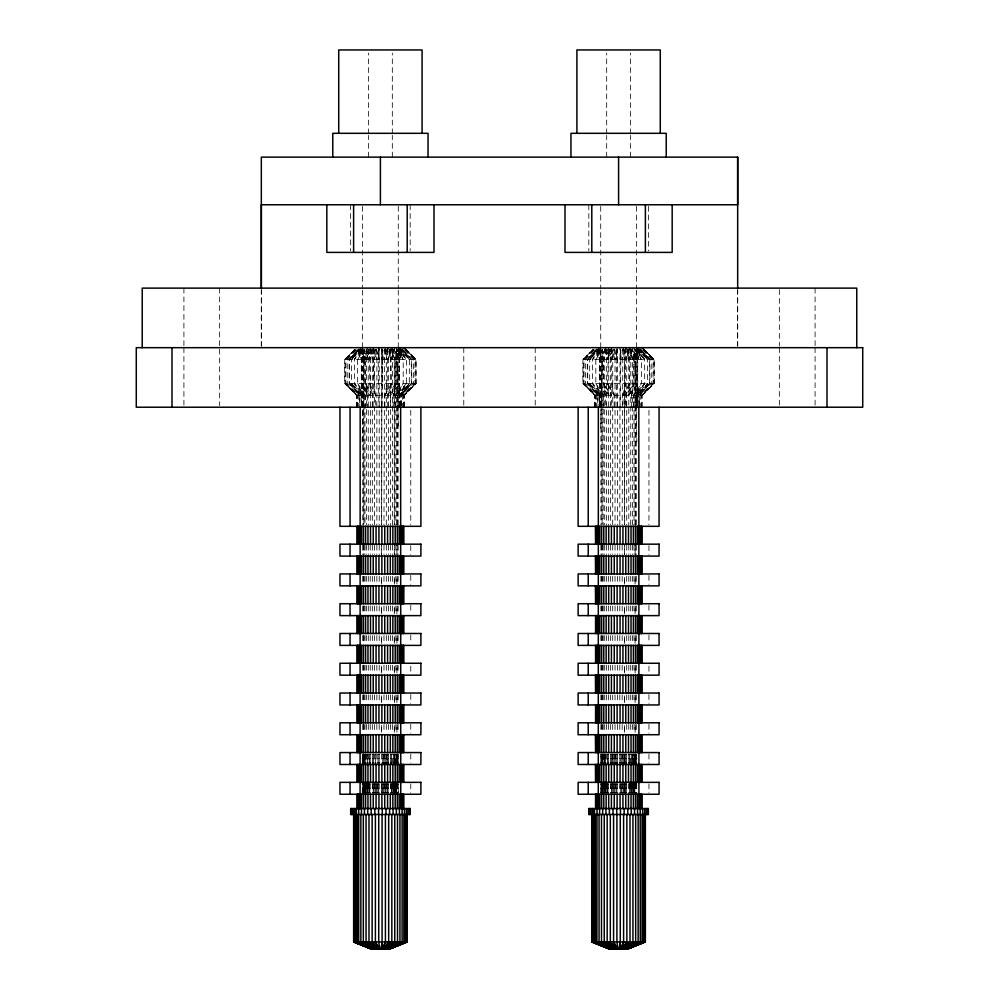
<?xml version="1.0" encoding="UTF-8"?>
<svg xmlns="http://www.w3.org/2000/svg" width="999" height="999" viewBox="0 0 999 999"><rect width="100%" height="100%" fill="white"/><g stroke="black" fill="none" stroke-linecap="round" stroke-linejoin="round"><path stroke-width="0.75" stroke-dasharray="5 3.75" d="M261.326 346.116L261.326 290.197M368.506 157.13L368.506 135.389M368.506 133.829L368.506 53.059M392.32 157.13L392.32 135.389M392.32 133.829L392.32 53.059M396.903 732.292L396.903 724.487M396.903 702.634L396.903 694.842M396.915 672.989L396.915 665.184M396.915 643.344L396.915 635.539M396.915 613.686L396.915 605.894M396.915 584.04L396.915 576.236M396.915 554.395L396.915 545.029M396.915 524.737L396.903 359.578L400.374 349.55L411.313 359.578L411.313 383.404L401.024 395.304L401.024 407.217M606.68 157.13L606.68 135.389M606.68 133.829L606.68 53.059M630.494 157.13L630.494 135.389M630.494 133.829L630.494 53.059M635.089 732.292L635.089 724.487M635.089 702.634L635.089 694.842M635.089 672.989L635.089 665.184M635.089 643.344L635.089 635.539M635.089 613.686L635.089 605.894M635.089 584.04L635.089 576.236M635.102 554.395L635.102 545.029M635.102 524.737L635.089 359.578L638.548 349.55L649.487 359.578L649.487 383.404L639.198 395.304L639.198 407.217M737.674 346.116L737.674 290.197M362.287 793.081L362.3 783.74M362.35 763.486L362.362 754.133M363.124 793.081L363.149 783.74M363.199 763.486L363.224 754.133M396.266 793.081L396.291 783.74M396.353 763.486L396.378 754.133M601.298 793.081L601.323 783.74M601.373 763.486L601.398 754.133M634.44 793.081L634.477 783.74M634.527 763.486L634.552 754.133M362.562 793.081L362.6 783.74M362.687 763.486L362.724 754.133L362.724 763.486M364.26 783.74L364.235 793.081L364.098 783.74M364.335 763.486L364.36 754.133M365.609 793.081L365.646 783.74M367.232 793.081L367.27 783.74M393.256 793.081L393.306 783.74M393.394 763.486L393.444 754.133L393.481 763.486M394.93 793.081L394.967 783.74M600.749 793.081L600.786 783.74M600.861 763.486L600.899 754.133L600.899 763.486M602.447 783.74L602.409 793.081L602.272 783.74M602.509 763.486L602.547 754.133M603.783 793.081L603.821 783.74M605.406 793.081L605.444 783.74M605.544 763.486L605.594 754.133L605.619 763.486M631.443 793.081L631.48 783.74M631.58 763.486L631.618 754.133L631.655 763.486M633.104 793.081L633.141 783.74M363.511 793.081L363.561 783.74M369.068 793.081L369.118 783.74M369.218 763.486L369.268 754.133M373.189 793.081L373.239 783.74M373.351 763.486L373.414 754.133L373.489 763.486M375.449 793.081L375.512 783.74M375.636 763.486L375.699 754.133L375.749 763.486M377.784 793.081L377.847 783.74M377.972 763.486L378.034 754.133L378.109 763.486M382.555 793.081L382.605 783.74M382.742 763.486L382.792 754.133L382.867 763.486M384.915 793.081L384.965 783.74M385.09 763.486L385.152 754.133L385.202 763.486M387.187 793.081L387.237 783.74M391.408 793.081L391.458 783.74M391.558 763.486L391.608 754.133L391.62 763.486M396.728 783.74L396.678 793.081L396.578 783.74M396.84 763.486L396.89 754.133L396.903 763.486M601.685 793.081L601.735 783.74M607.242 793.081L607.292 783.74M607.392 763.486L607.442 754.133M611.363 793.081L611.413 783.74M611.538 763.486L611.588 754.133L611.663 763.486M613.636 793.081L613.686 783.74M613.823 763.486L613.873 754.133L613.935 763.486M615.971 793.081L616.021 783.74M616.146 763.486L616.208 754.133L616.283 763.486M620.729 793.081L620.791 783.74M620.916 763.486L620.978 754.133L621.053 763.486M623.089 793.081L623.151 783.74M623.276 763.486L623.326 754.133L623.388 763.486M625.362 793.081L625.424 783.74M625.536 763.486L625.599 754.133L625.674 763.486M629.582 793.081L629.632 783.74M629.745 763.486L629.782 754.133M635.027 763.486L635.077 754.133L635.089 763.486M364.735 793.081L364.797 783.74M364.997 754.133L365.072 763.486M392.545 524.887L392.632 349.163M602.909 793.081L602.971 783.74M603.184 754.133L603.259 763.486M630.719 524.887L630.806 349.163M366.208 793.081L366.283 783.74M366.521 754.133L366.621 763.486M367.919 793.081L368.007 783.74M368.281 754.133L368.394 763.486M393.956 793.081L394.043 783.74M394.305 763.486L394.305 754.133L394.393 763.486M395.529 793.081L395.604 783.74M395.766 763.486L395.854 754.133M604.383 793.081L604.457 783.74M604.632 763.486L604.707 754.133L604.795 763.486M606.093 793.081L606.181 783.74M606.468 754.133L606.568 763.486M632.13 793.081L632.217 783.74M632.404 763.486L632.492 754.133L632.579 763.486M633.703 793.081L633.778 783.74M633.94 763.486L634.015 754.133M369.805 793.081L369.905 783.74M370.117 763.486L370.217 754.133L370.229 763.486M392.157 793.081L392.245 783.74M392.457 763.486L392.57 754.133M607.991 793.081L608.091 783.74M608.291 763.486L608.391 754.133L608.403 763.486M630.332 793.081L630.431 783.74M630.631 763.486L630.719 754.133M374.063 793.081L374.175 783.74M374.525 754.133L374.65 763.486M376.373 793.081L376.486 783.74M376.86 754.133L376.985 763.486M378.721 793.081L378.833 783.74M379.096 763.486L379.208 754.133L379.233 763.486M383.479 793.081L383.604 783.74M383.853 763.486L383.978 754.133L384.103 763.486M385.826 793.081L385.939 783.74M386.188 763.486L386.313 754.133L386.438 763.486M388.062 793.081L388.174 783.74M388.411 763.486L388.524 754.133L388.549 763.486M612.237 793.081L612.35 783.74M612.587 763.486L612.699 754.133L612.837 763.486M614.547 793.081L614.66 783.74M614.922 763.486L615.034 754.133L615.172 763.486M616.895 793.081L617.02 783.74M617.27 763.486L617.394 754.133L617.407 763.486M621.665 793.081L621.778 783.74M622.04 763.486L622.152 754.133L622.29 763.486M624 793.081L624.113 783.74M624.375 763.486L624.487 754.133L624.612 763.486M626.248 793.081L626.348 783.74M626.598 763.486L626.71 754.133L626.723 763.486M381.843 349.163L381.643 524.887L381.855 347.677M619.817 524.887L620.029 347.677M362.15 442.033L363.911 359.578L361.039 349.026L364.985 359.578L364.985 524.887M600.636 427.997L602.097 359.578L599.213 349.026L603.171 359.578L603.196 524.887M370.641 349.163L370.229 524.887M608.828 349.163L608.379 524.887M387.812 407.217L387.113 383.404L387.724 349.163M611.213 347.677L611.912 383.404L611.213 407.217M628.858 349.163L629.632 383.404L625.961 395.304L625.961 407.217L625.299 383.404L625.898 349.163M384.615 349.163L383.966 524.887M622.802 349.163L622.152 524.887M617.095 407.217L616.333 383.404L617.095 347.677M616.358 359.578L617.032 349.163M370.279 347.677L369.368 359.578L370.304 395.304L361.276 383.404L367.682 395.304L365.222 383.404L365.197 359.578L367.657 347.677M605.144 349.001L599.45 359.578L599.45 383.404L608.453 395.304L607.579 383.404L608.453 347.677M631.368 407.217L631.343 395.304L637.749 383.404L628.746 395.304L629.632 383.404L623.076 395.304L623.051 407.217M373.239 349.163L372.327 359.578L372.302 524.887M611.425 349.163L610.501 359.578L610.501 524.887M386.326 524.887L386.301 359.578L387.35 349.163M625.524 349.163L624.487 359.578L624.487 524.887L624.512 359.578L623.064 349.163M396.915 349.163L395.829 359.578L395.854 524.887M635.089 349.163L634.015 359.578L634.015 524.887M389.772 349.163L388.549 359.578L388.524 524.887M627.946 349.163L626.723 359.578L626.698 524.887M374.538 524.887L374.513 359.578L375.961 349.163M389.935 349.163L388.524 359.578L387.475 347.677M612.699 524.887L612.724 359.578L614.135 349.163M628.121 349.163L626.698 359.578L625.649 347.677M397.115 524.887L397.115 359.578L398.663 349.163M635.302 524.887L635.302 359.578L636.838 349.163M641.208 350.224L647.514 359.578L647.489 383.404L647.115 386.138L639.46 395.304L639.46 407.217M392.644 347.677L390.621 359.578L390.197 349.163M630.819 347.677L628.796 359.578L628.796 524.887M378.733 349.163L376.873 359.578L376.848 524.887M616.907 349.163L615.047 359.578L615.034 524.887M375.686 349.163L373.701 359.578L373.064 407.217M384.902 407.217L384.877 395.304L387.137 383.404M611.888 359.578L613.873 349.163M623.051 395.304L625.312 383.404M398.114 524.887L398.114 359.578L400.137 349.163M636.301 524.887L636.301 359.578L638.324 349.163M392.545 359.578L394.98 347.677M630.719 359.578L633.154 347.677M393.194 407.217L393.169 395.304L395.616 383.404M605.831 347.677C599.6 367.32 605.918 387.387 605.856 407.217M631.343 395.304L633.803 383.404L633.816 359.578L631.68 349.163M396.753 349.163L394.305 359.578L394.305 524.887L394.33 359.578L398.401 349.001L403.221 359.578L403.196 383.404L397.764 395.304L397.764 407.217M632.492 524.887L632.517 359.578L634.927 349.163M401.136 349.001L397.115 359.578L399.787 349.026L395.854 359.578L398.901 347.677M639.323 349.001L635.302 359.578L637.961 349.026L634.04 359.578L637.087 347.677M381.643 359.578L384.328 349.163M619.817 359.578L622.502 349.163M399.787 349.026L397.04 359.19L401.473 350.549M637.961 349.026L635.214 359.19L639.66 350.549M397.115 359.578L400.424 347.677M635.302 359.578L638.611 347.677M387.063 349.163L383.991 359.578L382.118 349.163M625.237 349.163L622.177 359.578L620.292 349.163M398.114 359.578L401.198 349.163M636.301 359.578L639.385 349.163M362.113 758.528L363.461 754.07M600.749 757.042L601.648 754.07M399.45 406.368L399.45 359.578L402.622 349.163M640.796 349.163L637.637 359.578L641.445 347.677M372.602 349.163L369.368 359.578L375.237 349.001M402.073 349.163L398.863 359.578L398.863 406.368M607.554 359.578L610.764 349.163L607.579 359.578L613.411 349.001M629.657 383.404L625.986 395.304L633.816 383.404L628.721 395.304M640.247 349.163L637.037 359.578L637.037 406.368M399.313 406.368L399.313 359.578L403.072 347.677M637.487 406.368L637.487 359.578L641.258 347.677M399.45 359.578L403.259 347.677M399.313 359.578L402.822 349.001M637.487 359.578L641.008 349.001M394.518 349.001L390.646 359.578L390.621 524.887M632.692 349.001L628.821 359.578L628.383 349.163M632.517 359.578L636.575 349.001L641.395 359.578L641.37 383.404L635.938 395.304L635.938 407.217M369.742 349.001L365.197 359.578L371.491 350.05M387.787 347.677L395.616 359.578L395.641 383.404L390.547 395.304L390.572 407.217M607.916 349.001L603.384 359.578L609.677 350.05M363.087 407.217L363.087 395.304L357.654 383.404L357.63 359.578L363.062 347.677M601.261 407.217L601.236 395.304L595.829 383.404L595.804 359.578L601.236 347.677M361.276 359.578L366.97 349.001M393.169 395.304L399.575 383.404L399.575 359.578L393.868 349.001M384.902 395.304L391.471 383.404L390.684 349.163M360.377 349.001L354.37 359.578L354.395 383.404L361.151 395.304L361.126 407.217M399.687 407.217L399.712 395.304L406.456 383.404L406.481 359.578L400.462 349.001M598.563 349.001L592.544 359.578L592.544 383.404L599.338 395.304L599.338 407.217M638.648 349.001L644.655 359.578L644.655 383.404L637.874 395.304L647.514 383.404L635.963 395.304L635.963 405.731M357.63 359.578L363.736 350.05M395.592 407.217L395.616 395.304L403.221 383.404M595.804 359.578L601.91 350.05M633.778 407.217L633.803 395.304L641.395 383.404M395.641 383.404L387.812 395.304L391.471 383.404L390.547 395.304L399.575 383.404M357.792 350.224L351.511 359.578L351.511 383.404L351.885 386.138L359.553 395.304L359.553 407.217M595.978 350.224L589.685 359.578L589.685 383.404L590.072 386.138L597.739 395.304L597.739 407.217M647.489 383.404L639.46 395.304L649.899 383.404L649.899 359.578L641.358 349.837M361.351 350.05L354.37 359.578L363.274 349.837M599.525 350.05L592.544 359.578L601.46 349.837M644.63 383.404L635.938 395.304L644.655 383.404L633.803 395.304M368.494 350.05L361.301 359.578L361.388 406.368M599.475 359.578L606.68 350.05M361.126 347.677L351.511 359.578L360.989 349.837M403.184 349.837L411.725 359.578L411.725 383.404L399.712 395.304L409.315 383.404L409.34 359.578L403.034 350.224M399.712 395.304L409.34 383.404L408.928 386.138L401.286 395.304L401.286 407.217M599.313 347.677L589.685 359.578L599.163 349.837M357.667 349.837L349.126 359.578L349.126 383.404L359.553 395.304L351.536 383.404L363.062 395.304L354.37 383.404L365.222 395.304L365.247 407.217M411.725 383.404L401.286 395.304L409.315 383.404L397.789 395.304L406.481 383.404L395.616 395.304M595.841 349.837L587.3 359.578L587.3 383.404L597.739 395.304L589.71 383.404L601.236 395.304L592.544 383.404L603.408 395.304L603.433 407.217M356.793 407.217L356.793 395.304L345.841 383.404L345.841 359.578L354.807 349.837M356.631 407.217L356.631 395.304L344.98 383.404L344.98 359.578L354.508 349.837L344.717 359.578L344.717 383.404L356.631 395.304L404.22 395.304L416.121 383.404L416.121 359.578L404.046 347.677L415.01 359.578L415.01 383.404L404.046 395.304L404.046 407.217M594.979 407.217L594.979 395.304L584.015 383.404L584.015 359.578L592.981 349.837M594.805 407.217L594.805 395.304L583.166 383.404L583.166 359.578L592.694 349.837L582.904 359.578L582.904 383.404L594.805 395.304L642.394 395.304L654.308 383.404L654.308 359.578L642.232 347.677L653.184 359.578L653.184 383.404L642.232 395.304L642.232 407.217M356.281 349.837L347.215 359.578L347.215 383.404L358.291 395.304L358.291 407.217M594.455 349.837L585.402 359.578L585.402 383.404L596.478 395.304L596.478 407.217M345.841 359.578L355.269 349.837M403.484 407.217L403.484 395.304L415.01 383.404M584.015 359.578L593.443 349.837M641.658 407.217L641.658 395.304L653.184 383.404M642.394 395.304L654.045 383.404L654.045 359.578L642.394 347.677M358.966 349.837L349.126 359.578L357.642 350.112L349.513 359.578L349.513 383.404L359.802 395.304L359.802 405.731M597.14 349.837L587.3 359.578L595.816 350.112L587.687 359.578L587.687 383.404L597.976 395.304L597.976 405.731M649.899 383.404L637.899 395.304L637.874 407.217M355.307 349.662L344.717 359.578L416.121 359.578L406.381 349.837M403.484 395.304L415.859 383.404L415.859 359.578L404.22 347.677M593.481 349.662L582.904 359.578L654.308 359.578L644.555 349.837M641.658 395.304L654.308 383.404L582.904 383.404L595.541 395.304L595.541 407.217M641.658 347.677L654.045 359.578L644.38 349.837M403.484 347.677L415.859 359.578L406.193 349.837M357.367 407.217L357.367 395.304L344.717 383.404L416.121 383.404L404.046 395.304L415.859 383.404L404.22 395.304L404.22 407.217M637.874 347.677L649.899 359.578L639.048 348.114M399.687 347.677L411.725 359.578L400.861 348.114M587.3 383.404L599.313 395.304L599.313 407.217M349.126 383.404L361.126 395.304L351.511 383.404M643.756 349.837L653.184 359.578M635.938 347.677L647.489 359.578L639.822 350.05L647.489 359.578M584.015 383.404L595.541 395.304M405.569 349.837L415.01 359.578M397.764 347.677L409.315 359.578L401.61 350.05M345.841 383.404L357.367 395.304M642.744 349.837L651.798 359.578L651.798 383.404L640.734 395.304L640.734 407.217M404.558 349.837L413.623 359.578L413.623 383.404L402.547 395.304L402.547 407.217M633.778 347.677L644.63 359.578L637.699 350.05L644.63 359.578M395.592 347.677L406.456 359.578L399.5 350.05M589.685 383.404L599.338 395.304M628.721 347.677L637.724 359.578L637.637 406.368M390.547 347.677L399.55 359.578M625.961 347.677L633.803 359.578M635.289 350.05L641.395 359.578M595.804 383.404L603.433 395.304M397.115 350.05L403.221 359.578M357.63 383.404L365.247 395.304M623.051 347.677L629.632 359.578L626.423 349.163M614.123 407.217L614.148 395.304L607.554 383.404L611.238 395.304L603.384 383.404L608.478 395.304M384.877 347.677L391.446 359.578L388.236 349.163M375.949 395.304L369.368 383.404L373.064 395.304L365.197 383.404L370.304 395.304M632.055 349.001L637.749 359.578M599.45 383.404L605.856 395.304M629.283 349.001L633.816 359.578M391.108 349.001L395.641 359.578L393.494 349.163M600.624 349.001L604.695 359.578L604.695 524.887M362.45 349.001L366.508 359.578L366.533 524.887M597.877 349.001L601.91 359.578L601.91 524.887M359.702 349.001L363.723 359.578L363.723 524.887M604.507 349.001L608.379 359.578L606.618 349.163M366.333 349.001L370.204 359.578L368.431 349.163M599.712 406.368L599.712 359.578L596.403 349.163M361.538 406.368L361.538 359.578L358.229 349.163M596.366 349.001L599.712 359.578M358.191 349.001L361.538 359.578M596.952 349.163L600.162 359.578L600.162 406.368M358.778 349.163L361.988 359.578L361.988 406.368M635.539 754.07L636.887 758.528M397.352 754.07L398.251 757.042M597.814 349.163L600.899 359.578L600.899 524.887M359.64 349.163L362.724 359.578L362.724 524.887M611.525 347.677L615.034 359.578L614.31 347.677L617.382 359.578L617.407 524.887M373.351 347.677L376.848 359.578L376.136 347.677L379.208 359.578L379.233 524.887M600.362 349.163L601.91 359.578L599.013 349.163L600.899 359.578M360.826 349.163L363.723 359.578L362.187 349.163M600.124 347.677L603.196 359.578L602.11 349.163M362.35 349.163L365.01 359.578L363.923 349.163M361.938 347.677L364.985 359.578M599.213 349.026L601.91 359.578M361.039 349.026L363.723 359.578M602.272 349.163L604.72 359.578M364.098 349.163L366.533 359.578M604.333 349.163L606.48 359.578L606.48 524.887M360.701 349.163L362.724 359.578M623.339 349.163L625.312 359.578M611.888 383.404L614.148 395.304M385.152 349.163L387.137 359.578M609.09 349.163L610.501 359.578L609.253 349.163M384.89 349.163L386.301 359.578M370.904 349.163L372.327 359.578L371.066 349.163M611.675 349.163L612.724 359.578M373.489 349.163L374.538 359.578M639.073 405.669L635.114 360.889L636.863 442.033M400.886 405.669L396.928 360.889L398.351 426.436M620.179 349.163L620.866 359.578M381.993 349.163L382.679 383.404L381.905 407.217M373.039 347.677C373.201 367.669 374.925 387.375 375.949 407.217M617.145 347.677L617.407 359.578M379.021 349.163L379.233 359.578M379.208 359.578L378.971 347.677L378.159 359.578L378.946 407.217M622.539 783.74L622.652 793.081M619.929 763.486L619.817 754.133L619.817 763.486M620.179 783.74L620.304 793.081M615.421 783.74L615.534 793.081M613.086 783.74L613.199 793.081M384.365 783.74L384.478 793.081M381.643 754.133L381.755 763.486M382.005 783.74L382.13 793.081M377.247 783.74L377.36 793.081M374.9 783.74L375.025 793.081M628.908 763.486L628.808 754.133L628.821 763.486M629.12 783.74L629.208 793.081M624.85 783.74L624.962 793.081M610.614 763.486L610.501 754.133L610.501 763.486M610.851 783.74L610.963 793.081M606.78 783.74L606.868 793.081M390.734 763.486L390.634 754.133L390.621 763.486M390.934 783.74L391.034 793.081M386.675 783.74L386.788 793.081M372.427 763.486L372.315 754.133L372.327 763.486M372.664 783.74L372.777 793.081M368.594 783.74L368.693 793.081M631.018 783.74L631.106 793.081M604.982 783.74L605.069 793.081M392.844 783.74L392.932 793.081M366.808 783.74L366.895 793.081M634.228 783.74L634.29 793.081M632.742 783.74L632.817 793.081M606.393 349.163L606.48 359.578M603.421 783.74L603.496 793.081M396.041 783.74L396.116 793.081M394.568 783.74L394.642 793.081M368.219 349.163L368.281 524.887M365.247 783.74L365.322 793.081M635.464 783.74L635.514 793.081M629.757 754.133L629.807 763.486M629.907 783.74L629.957 793.081M625.786 783.74L625.836 793.081M623.513 783.74L623.576 793.081M621.178 783.74L621.241 793.081M616.408 783.74L616.47 793.081M614.06 783.74L614.11 793.081M611.775 783.74L611.838 793.081M607.417 754.133L607.467 763.486M607.567 783.74L607.617 793.081M602.16 763.486L602.11 754.133L602.097 763.486M397.29 783.74L397.34 793.081M391.733 783.74L391.783 793.081M387.612 783.74L387.662 793.081M385.339 783.74L385.389 793.081M383.004 783.74L383.054 793.081M378.234 783.74L378.296 793.081M375.874 783.74L375.936 793.081M373.601 783.74L373.663 793.081M369.23 754.133L369.28 763.486M369.393 783.74L369.443 793.081M363.973 763.486L363.923 754.133L363.911 763.486M636.338 763.486L636.301 754.133L636.301 763.486M636.425 783.74L636.463 793.081M633.378 783.74L633.416 793.081M631.755 783.74L631.793 793.081M605.719 783.74L605.769 793.081M604.058 783.74L604.095 793.081M398.276 793.081L398.239 783.74L398.114 793.081M395.192 783.74L395.242 793.081M393.569 783.74L393.618 793.081M367.545 783.74L367.582 793.081M365.884 783.74L365.921 793.081M636.663 754.133L636.675 763.486M636.713 783.74L636.738 793.081M635.801 754.133L635.826 763.486M635.876 783.74L635.901 793.081M634.665 754.133L634.69 763.486M602.647 754.133L602.672 763.486M602.734 783.74L602.759 793.081M397.627 754.133L397.652 763.486M397.702 783.74L397.727 793.081M396.478 754.133L396.516 763.486M364.473 754.133L364.498 763.486M364.548 783.74L364.573 793.081M815.084 288.124L815.084 346.141M815.084 347.677L815.084 405.694M779.357 289.66L779.357 346.141M779.357 347.677L779.357 405.694M737.674 289.66L737.674 346.141M648.95 410.314L648.95 524.762M648.95 545.654L648.95 554.595M648.95 575.436L648.95 584.365M648.95 605.207L648.95 612.649M648.95 634.977L648.95 642.419M648.95 666.233L648.95 673.676M648.95 694.517L648.95 703.458M648.95 724.287L648.95 733.229M648.95 754.07L648.95 762.999M648.95 783.84L648.95 792.769M648.363 206.306L648.363 250.861M636.45 206.318L636.45 288.649M636.45 290.197L636.45 347.677M636.301 545.167L636.301 554.52M636.301 576.348L636.301 584.153M636.301 605.981L636.301 613.786M636.301 635.614L636.301 643.406M636.301 665.247L636.301 673.039M636.301 694.879L636.301 702.672M636.301 724.5L636.301 732.304M636.301 783.74L636.301 793.081M635.302 545.167L635.302 554.52M635.302 576.348L635.302 584.153M635.302 605.981L635.302 613.786M635.302 635.614L635.302 643.406M635.302 665.247L635.302 673.039M635.302 694.879L635.302 702.672M635.302 724.5L635.302 732.304M635.302 783.74L635.302 793.081M635.089 783.74L635.089 793.081M634.015 545.167L634.04 554.52M634.015 576.348L634.04 584.153M634.015 605.981L634.04 613.786M634.015 635.614L634.04 643.406M634.04 665.247L634.015 673.039M634.04 694.879L634.015 702.672M634.04 724.5L634.015 732.304M634.015 783.74L634.04 793.081M632.517 545.167L632.492 554.52M632.517 576.348L632.492 584.153M632.492 605.981L632.517 613.786M632.517 635.614L632.492 643.406M632.517 665.247L632.492 673.039M632.492 694.879L632.517 702.672M632.492 724.5L632.517 732.304M632.517 754.133L632.492 763.486M632.492 783.74L632.517 793.081M630.744 545.167L630.719 554.52M630.719 576.348L630.744 584.153M630.719 605.981L630.744 613.786M630.719 635.614L630.744 643.406M630.719 665.247L630.744 673.039M630.719 694.879L630.744 702.672M630.719 724.5L630.744 732.304M630.744 783.74L630.719 793.081M628.796 545.167L628.821 554.52M628.821 576.348L628.796 584.153M628.796 605.981L628.821 613.786M628.821 635.614L628.796 643.406M628.796 665.247L628.821 673.039M628.821 694.879L628.796 702.672M628.796 724.5L628.821 732.304M628.796 783.74L628.821 793.081M626.723 545.167L626.698 554.52M626.698 576.348L626.723 584.153M626.698 605.981L626.723 613.786M626.698 635.614L626.723 643.406M626.698 665.247L626.723 673.039M626.723 694.879L626.698 702.672M626.698 724.5L626.723 732.304M626.723 783.74L626.698 793.081M622.177 545.167L622.152 554.52M622.152 576.348L622.177 584.153M622.177 605.981L622.152 613.786M622.177 635.614L622.152 643.406M622.177 665.247L622.152 673.039M622.177 694.879L622.152 702.672M622.177 724.5L622.152 732.304M622.152 754.133L622.177 763.486M622.152 783.74L622.177 793.081M620.841 359.578L620.104 407.217M619.792 545.167L619.817 554.52M619.792 576.348L619.817 584.153M619.792 605.981L619.817 613.786M619.817 635.614L619.792 643.406M619.817 665.247L619.792 673.039M619.817 694.879L619.792 702.672M619.792 724.5L619.817 732.304M619.817 783.74L619.792 793.081M617.382 545.167L617.407 554.52M617.382 576.348L617.407 584.153M617.382 605.981L617.407 613.786M617.382 635.614L617.407 643.406M617.382 665.247L617.407 673.039M617.382 694.879L617.407 702.672M617.407 724.5L617.382 732.304M617.407 783.74L617.382 793.081M615.034 545.167L615.047 554.52M615.034 576.348L615.047 584.153M615.047 605.981L615.034 613.786M615.047 635.614L615.034 643.406M615.047 665.247L615.034 673.039M615.034 694.879L615.047 702.672M615.047 724.5L615.034 732.304M615.034 754.133L615.047 763.486M615.034 783.74L615.047 793.081M612.724 545.167L612.699 554.52M612.699 576.348L612.724 584.153M612.724 605.981L612.699 613.786M612.724 635.614L612.699 643.406M612.699 665.247L612.724 673.039M612.724 694.879L612.699 702.672M612.699 724.5L612.724 732.304M612.699 754.133L612.724 763.486M612.699 783.74L612.724 793.081M610.476 545.167L610.501 554.52M610.476 576.348L610.501 584.153M610.476 605.981L610.501 613.786M610.476 635.614L610.501 643.406M610.501 665.247L610.476 673.039M610.501 694.879L610.476 702.672M610.501 724.5L610.476 732.304M610.476 783.74L610.501 793.081M608.403 545.167L608.379 554.52M608.403 576.348L608.379 584.153M608.403 605.981L608.379 613.786M608.379 635.614L608.403 643.406M608.403 665.247L608.379 673.039M608.379 694.879L608.403 702.672M608.379 724.5L608.403 732.304M608.379 783.74L608.403 793.081M606.48 545.167L606.455 554.52M606.455 576.348L606.48 584.153M606.455 605.981L606.48 613.786M606.48 635.614L606.455 643.406M606.455 665.247L606.48 673.039M606.455 694.879L606.48 702.672M606.455 724.5L606.48 732.304M606.48 783.74L606.455 793.081M604.695 545.167L604.72 554.52M604.695 576.348L604.72 584.153M604.695 605.981L604.72 613.786M604.695 635.614L604.72 643.406M604.695 665.247L604.72 673.039M604.72 694.879L604.695 702.672M604.695 724.5L604.72 732.304M604.695 754.133L604.72 763.486M604.72 783.74L604.695 793.081M603.171 545.167L603.196 554.52M603.196 576.348L603.171 584.153M603.171 605.981L603.196 613.786M603.196 635.614L603.171 643.406M603.196 665.247L603.171 673.039M603.171 694.879L603.196 702.672M603.171 724.5L603.196 732.304M603.196 783.74L603.171 793.081M602.097 360.889L602.097 524.737M602.097 545.029L602.097 554.395M602.097 576.236L602.097 584.04M602.097 605.894L602.097 613.686M602.097 635.539L602.097 643.344M602.097 665.184L602.097 672.989M602.097 694.842L602.097 702.634M602.097 724.487L602.097 732.292M602.097 783.74L602.097 793.081M601.91 545.167L601.91 554.52M601.91 576.348L601.91 584.153M601.91 605.981L601.91 613.786M601.91 635.614L601.91 643.406M601.91 665.247L601.91 673.039M601.91 694.879L601.91 702.672M601.91 724.5L601.91 732.304M601.91 783.74L601.91 793.081M600.899 545.167L600.899 554.52M600.899 576.348L600.899 584.153M600.899 605.981L600.899 613.786M600.899 635.614L600.899 643.406M600.899 665.247L600.899 673.039M600.899 694.879L600.899 702.672M600.899 724.5L600.899 732.304M600.899 783.74L600.899 793.081M600.724 206.318L600.724 288.649M600.724 290.197L600.724 347.677M588.823 204.77L588.823 250.861M535.227 347.677L535.227 405.694M463.773 347.677L463.773 405.694M410.764 410.314L410.764 524.762M410.764 545.654L410.764 554.595M410.764 575.436L410.764 584.365M410.764 605.207L410.764 612.649M410.764 634.977L410.764 642.419M410.764 666.233L410.764 673.676M410.764 694.517L410.764 703.458M410.764 724.287L410.764 733.229M410.764 754.07L410.764 762.999M410.764 783.84L410.764 792.769M410.177 204.77L410.177 250.861M398.276 206.318L398.276 288.649M398.276 290.197L398.276 347.677M398.114 545.167L398.114 554.52M398.114 576.348L398.114 584.153M398.114 605.981L398.114 613.786M398.114 635.614L398.114 643.406M398.114 665.247L398.114 673.039M398.114 694.879L398.114 702.672M398.114 724.5L398.114 732.304M397.115 545.167L397.115 554.52M397.115 576.348L397.115 584.153M397.115 605.981L397.115 613.786M397.115 635.614L397.115 643.406M397.115 665.247L397.115 673.039M397.115 694.879L397.115 702.672M397.115 724.5L397.115 732.304M397.115 783.74L397.115 793.081M396.903 783.74L396.903 793.081M395.829 545.167L395.854 554.52M395.829 576.348L395.854 584.153M395.854 605.981L395.829 613.786M395.854 635.614L395.829 643.406M395.854 665.247L395.829 673.039M395.854 694.879L395.829 702.672M395.854 724.5L395.829 732.304M395.829 783.74L395.854 793.081M392.57 545.167L392.545 554.52M392.57 576.348L392.545 584.153M392.57 605.981L392.545 613.786M392.57 635.614L392.545 643.406M392.57 665.247L392.545 673.039M392.57 694.879L392.545 702.672M392.545 724.5L392.57 732.304M392.57 783.74L392.545 793.081M390.621 545.167L390.646 554.52M390.621 576.348L390.646 584.153M390.621 605.981L390.646 613.786M390.621 635.614L390.646 643.406M390.621 665.247L390.646 673.039M390.621 694.879L390.646 702.672M390.621 724.5L390.646 732.304M390.621 783.74L390.646 793.081M388.524 545.167L388.549 554.52M388.524 576.348L388.549 584.153M388.524 605.981L388.549 613.786M388.524 635.614L388.549 643.406M388.524 665.247L388.549 673.039M388.524 694.879L388.549 702.672M388.524 724.5L388.549 732.304M388.524 783.74L388.549 793.081M386.301 545.167L386.326 554.52M386.301 576.348L386.326 584.153M386.301 605.981L386.326 613.786M386.326 635.614L386.301 643.406M386.326 665.247L386.301 673.039M386.326 694.879L386.301 702.672M386.326 724.5L386.301 732.304M386.301 754.133L386.326 763.486M386.301 783.74L386.326 793.081M383.991 545.167L383.966 554.52M383.966 576.348L383.991 584.153M383.966 605.981L383.991 613.786M383.966 635.614L383.991 643.406M383.991 665.247L383.966 673.039M383.991 694.879L383.966 702.672M383.966 724.5L383.991 732.304M383.991 754.133L383.966 763.486M383.966 783.74L383.991 793.081M382.667 359.578L382.667 383.404M379.233 545.167L379.208 554.52M379.233 576.348L379.208 584.153M379.208 605.981L379.233 613.786M379.208 635.614L379.233 643.406M379.233 665.247L379.208 673.039M379.208 694.879L379.233 702.672M379.208 724.5L379.233 732.304M379.208 783.74L379.233 793.081M376.873 545.167L376.848 554.52M376.873 576.348L376.848 584.153M376.848 605.981L376.873 613.786M376.873 635.614L376.848 643.406M376.848 665.247L376.873 673.039M376.873 694.879L376.848 702.672M376.848 724.5L376.873 732.304M376.848 783.74L376.873 793.081M374.538 545.167L374.513 554.52M374.513 576.348L374.538 584.153M374.513 605.981L374.538 613.786M374.513 635.614L374.538 643.406M374.513 665.247L374.538 673.039M374.513 694.879L374.538 702.672M374.538 724.5L374.513 732.304M374.538 783.74L374.513 793.081M372.327 545.167L372.302 554.52M372.327 576.348L372.302 584.153M372.302 605.981L372.327 613.786M372.327 635.614L372.302 643.406M372.327 665.247L372.302 673.039M372.327 694.879L372.302 702.672M372.327 724.5L372.302 732.304M372.302 783.74L372.327 793.081M370.204 545.167L370.229 554.52M370.204 576.348L370.229 584.153M370.204 605.981L370.229 613.786M370.229 635.614L370.204 643.406M370.229 665.247L370.204 673.039M370.229 694.879L370.204 702.672M370.204 724.5L370.229 732.304M370.204 783.74L370.229 793.081M368.281 545.167L368.294 554.52M368.294 576.348L368.281 584.153M368.294 605.981L368.281 613.786M368.281 635.614L368.294 643.406M368.281 665.247L368.294 673.039M368.294 694.879L368.281 702.672M368.281 724.5L368.294 732.304M368.294 783.74L368.281 793.081M367.657 395.304L367.682 407.217M366.533 545.167L366.508 554.52M366.508 576.348L366.533 584.153M366.508 605.981L366.533 613.786M366.533 635.614L366.508 643.406M366.533 665.247L366.508 673.039M366.508 694.879L366.533 702.672M366.533 724.5L366.508 732.304M366.533 783.74L366.508 793.081M365.01 545.167L364.985 554.52M365.01 576.348L364.985 584.153M364.985 605.981L365.01 613.786M364.985 635.614L365.01 643.406M365.01 665.247L364.985 673.039M364.985 694.879L365.01 702.672M365.01 724.5L364.985 732.304M365.01 783.74L364.985 793.081M363.911 360.889L363.911 524.737M363.911 545.029L363.911 554.395M363.911 576.236L363.911 584.04M363.911 605.894L363.911 613.686M363.911 635.539L363.911 643.344M363.911 665.184L363.911 672.989M363.911 694.842L363.911 702.634M363.911 724.487L363.911 732.292M363.911 783.74L363.911 793.081M363.723 545.167L363.723 554.52M363.723 576.348L363.723 584.153M363.723 605.981L363.723 613.786M363.723 635.614L363.723 643.406M363.723 665.247L363.723 673.039M363.723 694.879L363.723 702.672M363.723 724.5L363.723 732.304M363.723 783.74L363.723 793.081M362.724 545.167L362.724 554.52M362.724 576.348L362.724 584.153M362.724 605.981L362.724 613.786M362.724 635.614L362.724 643.406M362.724 665.247L362.724 673.039M362.724 694.879L362.724 702.672M362.724 724.5L362.724 732.304M362.724 783.74L362.724 793.081M362.55 206.318L362.55 288.649M362.55 290.197L362.55 347.677M350.637 204.77L350.637 250.861M261.326 289.66L261.326 346.141M219.643 288.124L219.643 346.141M219.643 349.2L219.643 405.694M183.916 288.124L183.916 346.141M183.916 347.677L183.916 405.694M365.771 754.133L365.734 763.486L365.759 754.133M367.407 754.133L367.37 763.486L367.407 754.133M395.092 754.133L395.055 763.486L395.08 754.133M603.945 754.133L603.908 763.486L603.933 754.133M633.266 754.133L633.229 763.486L633.254 754.133M363.723 754.133L363.673 763.486L363.723 754.133M387.412 754.133L387.362 763.486L387.437 754.133M601.898 754.133L601.848 763.486L601.91 754.133M634.914 783.74L634.852 793.081L634.765 783.74M358.878 349.563L349.862 359.203L360.477 349.55L363.811 359.19L358.878 349.563M597.052 349.563L588.036 359.203L598.651 349.55L601.985 359.19L597.052 349.563M368.294 359.578L366.171 349.163L368.281 359.578M635.352 763.486L635.302 754.133L635.302 763.486M397.177 763.486L397.127 754.133L397.115 763.486M398.164 763.486L398.126 754.133L398.114 763.486M624.512 554.52L624.512 545.167L624.487 554.52M624.512 584.153L624.512 576.348L624.487 584.153M624.512 613.786L624.512 605.981L624.487 613.786M624.512 643.406L624.512 635.614L624.487 643.406M624.512 673.039L624.512 665.247L624.487 673.039M624.512 702.672L624.512 694.879L624.487 702.672M624.512 732.304L624.512 724.5L624.487 732.304M624.512 763.486L624.512 754.133L624.487 763.486M624.512 793.081L624.512 783.74L624.487 793.081M394.33 554.52L394.33 545.167L394.305 554.52M394.33 584.153L394.33 576.348L394.305 584.153M394.33 613.786L394.33 605.981L394.305 613.786M394.33 643.406L394.33 635.614L394.305 643.406M394.33 673.039L394.33 665.247L394.305 673.039M394.33 702.672L394.33 694.879L394.305 702.672M394.33 732.304L394.33 724.5L394.305 732.304M394.33 793.081L394.33 783.74L394.305 793.081M381.643 554.52L381.643 545.167L381.618 554.52M381.643 584.153L381.643 576.348L381.618 584.153M381.643 613.786L381.643 605.981L381.618 613.786M381.643 643.406L381.643 635.614L381.618 643.406M381.643 673.039L381.643 665.247L381.618 673.039M381.643 702.672L381.643 694.879L381.618 702.672M381.643 732.304L381.643 724.5L381.618 732.304M381.643 793.081L381.643 783.74L381.618 793.081"/><path stroke-width="1.5" d="M261.326 288.649L261.326 204.77L737.674 204.77L737.674 157.13L261.326 157.13L261.326 288.124M332.779 157.13L332.779 133.317L428.047 133.317L428.047 157.13M338.723 133.317L338.723 49.95L422.09 49.95L422.09 133.317M570.953 157.13L570.953 133.317L666.221 133.317L666.221 157.13M576.91 133.317L576.91 49.95L660.277 49.95L660.277 133.317M737.674 288.649L737.674 157.13M380.969 949.05L382.093 941.932M619.143 949.05L620.267 941.932M385.427 814.497L385.427 941.932L383.166 949.05L388.686 941.932L388.686 814.497M623.601 814.497L623.601 941.932L621.341 949.05L626.86 941.932L626.86 814.497M385.427 941.932L382.093 949.05L382.093 814.497M623.601 941.932L620.267 949.05L620.267 814.497M388.686 941.932L384.215 949.05L391.833 941.932L391.833 814.497M626.86 941.932L622.389 949.05L630.007 941.932L630.007 814.497M391.833 941.932L385.189 949.05L394.755 941.932L394.755 814.497M630.007 941.932L623.364 949.05L632.941 941.932L632.941 814.497M397.502 814.497L397.502 941.932L386.925 949.05L399.95 941.932L399.95 814.497M635.676 814.497L635.676 941.932L625.099 949.05L638.136 941.932L638.136 814.497M386.113 949.05L397.502 941.932M624.288 949.05L635.676 941.932M399.95 941.932L387.637 949.05L402.098 941.932L402.122 808.553M629.632 947.377L625.836 949.05L638.136 941.932M625.824 949.05L640.272 941.932L640.184 794.255M393.656 946.503L388.136 949.05L403.883 942.519M642.057 942.519L626.323 949.05L631.83 946.503M626.41 949.05L642.057 941.932L642.057 814.497M398.638 944.305L388.136 949.05L403.883 941.932L403.883 814.497M626.323 949.05L636.813 944.305M387.662 949.05L391.458 947.377M405.307 814.497L405.307 941.932L389.073 949.05L406.356 941.932L406.356 814.497M643.493 814.497L643.493 941.932L627.247 949.05L644.542 941.932L644.68 808.553M405.307 941.932L388.711 949.05L406.356 941.932M643.493 941.932L626.885 949.05L644.542 941.932M353.646 814.497L353.646 941.932L371.566 949.05L389.335 949.05L407.005 941.932L407.005 814.497M645.179 814.497L645.179 941.932L627.509 949.05L609.69 949.05L591.833 941.932L591.833 814.497M407.192 814.497L407.192 941.932L389.335 949.05L407.005 941.932M645.179 941.932L627.459 949.05L645.366 941.932L645.366 814.497M389.285 949.05L407.192 941.932L353.646 941.932L371.516 949.05L353.846 941.932L353.846 814.497M645.366 941.932L591.833 941.932L609.69 949.05L592.02 941.932L592.02 814.497M592.519 808.553L592.669 941.932L610.314 949.05L593.706 941.932L593.706 814.497M592.02 941.932L609.69 949.05M354.483 814.497L354.483 941.932L372.14 949.05L355.532 941.932L355.532 814.497M353.846 941.932L371.516 949.05M592.669 941.932L609.952 949.05L595.067 942.519M354.483 941.932L371.778 949.05L356.893 942.519M593.706 941.932L610.864 949.05L595.404 941.932L595.404 814.497M355.532 941.932L372.677 949.05L357.23 941.932L357.23 814.497M595.142 814.497L595.142 941.932L611.363 949.05L596.903 941.932L597.027 794.255M356.968 814.497L356.968 941.932L373.176 949.05L358.728 941.932L358.703 808.553M595.142 941.932L610.864 949.05L600.362 944.305M356.968 941.932L372.677 949.05M362.175 944.305L372.615 949.05M599.05 814.497L599.05 941.932L612.887 949.05L601.498 941.932L601.498 814.497M360.864 814.497L360.864 941.932L374.712 949.05L363.324 941.932L363.324 814.497M599.05 941.932L612.075 949.05L596.903 941.932L601.211 944.592M360.864 941.932L373.901 949.05L358.728 941.932L363.037 944.592M604.245 814.497L604.245 941.932L614.785 949.05L607.167 941.932L607.167 814.497M366.059 814.497L366.059 941.932L376.611 949.05L368.993 941.932L368.993 814.497M604.245 941.932L613.811 949.05M366.059 941.932L375.636 949.05M607.167 941.932L615.834 949.05L610.314 941.932L610.314 814.497M368.993 941.932L377.659 949.05L372.14 941.932L372.14 814.497M610.314 941.932L616.907 949.05L613.573 941.932L613.573 814.497M372.14 941.932L378.733 949.05L375.399 941.932L375.399 814.497M613.573 941.932L618.031 949.05L616.907 941.932L616.907 814.497M375.399 941.932L379.857 949.05L378.733 941.932L378.733 814.497M856.767 347.677L856.767 288.124L142.233 288.124L142.233 347.677M826.997 347.677L826.997 407.217M672.177 204.77L672.177 252.397L564.997 252.397L564.997 204.77M659.065 407.217L659.065 526.311L578.134 526.311L578.134 407.217M648.139 808.553L648.139 814.497M647.427 808.553L647.427 814.497M646.278 808.553L646.278 814.497M645.379 204.77L645.379 252.397M642.682 808.553L642.682 814.497M641.795 526.311L641.795 544.168M641.795 556.081L641.795 573.938M641.795 585.851L641.795 603.721M641.795 615.621L641.795 633.491M641.795 645.391L641.795 663.261M641.795 675.174L641.795 693.031M641.795 704.944L641.795 722.801M641.795 734.715L641.795 752.572M641.795 764.485L641.795 782.354M641.795 794.255L641.795 808.553M641.633 526.311L641.633 544.168M641.633 556.081L641.633 573.938M641.633 585.851L641.633 603.721M641.633 615.621L641.633 633.491M641.633 645.391L641.633 663.261M641.633 675.174L641.633 693.031M641.633 704.944L641.633 722.801M641.633 734.715L641.633 752.572M641.633 764.485L641.633 782.354M641.633 794.255L641.633 808.553M641.083 526.311L641.083 544.168M641.083 556.081L641.083 573.938M641.083 585.851L641.083 603.721M641.083 615.621L641.083 633.491M641.083 645.391L641.083 663.261M641.083 675.174L641.083 693.031M641.083 704.944L641.083 722.801M641.083 734.715L641.083 752.572M641.083 764.485L641.083 782.354M641.083 794.255L641.083 808.553M640.184 526.311L640.184 544.168M640.184 556.081L640.184 573.938M640.184 585.851L640.184 603.721M640.184 615.621L640.184 633.491M640.184 645.391L640.184 663.261M640.184 675.174L640.184 693.031M640.184 704.944L640.184 722.801M640.184 734.715L640.184 752.572M640.184 764.485L640.184 782.354M638.935 808.553L638.823 407.217M637.562 808.553L637.562 814.497M637.374 526.311L637.374 544.168M637.374 556.081L637.374 573.938M637.374 585.851L637.374 603.721M637.374 615.621L637.374 633.491M637.374 645.391L637.374 663.261M637.374 675.174L637.374 693.031M637.374 704.944L637.374 722.801M637.374 734.715L637.374 752.572M637.374 764.485L637.374 782.354M637.374 794.255L637.374 808.553M635.514 526.311L635.514 544.168M635.514 556.081L635.514 573.938M635.514 585.851L635.514 603.721M635.514 615.621L635.514 633.491M635.514 645.391L635.514 663.261M635.514 675.174L635.514 693.031M635.514 704.944L635.514 722.801M635.514 734.715L635.514 752.572M635.514 764.485L635.514 782.354M635.514 794.255L635.514 808.553M634.54 808.553L634.54 814.497M633.391 526.311L633.391 544.168M633.391 556.081L633.391 573.938M633.391 585.851L633.391 603.721M633.391 615.621L633.391 633.491M633.391 645.391L633.391 663.261M633.391 675.174L633.391 693.031M633.391 704.944L633.391 722.801M633.391 734.715L633.391 752.572M633.391 764.485L633.391 782.354M633.391 794.255L633.391 808.553M631.268 808.553L631.268 814.497M631.031 526.311L631.031 544.168M631.031 556.081L631.031 573.938M631.031 585.851L631.031 603.721M631.031 615.621L631.031 633.491M631.031 645.391L631.031 663.261M631.031 675.174L631.031 693.031M631.031 704.944L631.031 722.801M631.031 734.715L631.031 752.572M631.031 764.485L631.031 782.354M631.031 794.255L631.031 808.553M628.483 526.311L628.483 544.168M628.483 556.081L628.483 573.938M628.483 585.851L628.483 603.721M628.483 615.621L628.483 633.491M628.483 645.391L628.483 663.261M628.483 675.174L628.483 693.031M628.483 704.944L628.483 722.801M628.483 734.715L628.483 752.572M628.483 764.485L628.483 782.354M628.483 794.255L628.483 808.553M627.797 808.553L627.797 814.497M625.774 526.311L625.774 544.168M625.774 556.081L625.774 573.938M625.774 585.851L625.774 603.721M625.774 615.621L625.774 633.491M625.774 645.391L625.774 663.261M625.774 675.174L625.774 693.031M625.774 704.944L625.774 722.801M625.774 734.715L625.774 752.572M625.774 764.485L625.774 782.354M625.774 794.255L625.774 808.553M624.175 808.553L624.175 814.497M622.939 526.311L622.939 544.168M622.939 556.081L622.939 573.938M622.939 585.851L622.939 603.721M622.939 615.621L622.939 633.491M622.939 645.391L622.939 663.261M622.939 675.174L622.939 693.031M622.939 704.944L622.939 722.801M622.939 734.715L622.939 752.572M622.939 764.485L622.939 782.354M622.939 794.255L622.939 808.553M620.454 808.553L620.454 814.497M620.054 526.311L620.054 544.168M620.054 556.081L620.054 573.938M620.054 585.851L620.054 603.721M620.054 615.621L620.054 633.491M620.054 645.391L620.054 663.261M620.054 675.174L620.054 693.031M620.054 704.944L620.054 722.801M620.054 734.715L620.054 752.572M620.054 764.485L620.054 782.354M620.054 794.255L620.054 808.553M618.593 157.13L618.593 204.77M617.12 526.311L617.12 544.168M617.12 556.081L617.12 573.938M617.12 585.851L617.12 603.721M617.12 615.621L617.12 633.491M617.12 645.391L617.12 663.261M617.12 675.174L617.12 693.031M617.12 704.944L617.12 722.801M617.12 734.715L617.12 752.572M617.12 764.485L617.12 782.354M617.12 794.255L617.12 808.553M616.72 808.553L616.72 814.497M614.248 526.311L614.248 544.168M614.248 556.081L614.248 573.938M614.248 585.851L614.248 603.721M614.248 615.621L614.248 633.491M614.248 645.391L614.248 663.261M614.248 675.174L614.248 693.031M614.248 704.944L614.248 722.801M614.248 734.715L614.248 752.572M614.248 764.485L614.248 782.354M614.248 794.255L614.248 808.553M612.999 808.553L612.999 814.497M611.413 526.311L611.413 544.168M611.413 556.081L611.413 573.938M611.413 585.851L611.413 603.721M611.413 615.621L611.413 633.491M611.413 645.391L611.413 663.261M611.413 675.174L611.413 693.031M611.413 704.944L611.413 722.801M611.413 734.715L611.413 752.572M611.413 764.485L611.413 782.354M611.413 794.255L611.413 808.553M609.378 808.553L609.378 814.497M608.691 526.311L608.691 544.168M608.691 556.081L608.691 573.938M608.691 585.851L608.691 603.721M608.691 615.621L608.691 633.491M608.691 645.391L608.691 663.261M608.691 675.174L608.691 693.031M608.691 704.944L608.691 722.801M608.691 734.715L608.691 752.572M608.691 764.485L608.691 782.354M608.691 794.255L608.691 808.553M606.143 526.311L606.143 544.168M606.143 556.081L606.143 573.938M606.143 585.851L606.143 603.721M606.143 615.621L606.143 633.491M606.143 645.391L606.143 663.261M606.143 675.174L606.143 693.031M606.143 704.944L606.143 722.801M606.143 734.715L606.143 752.572M606.143 764.485L606.143 782.354M606.143 794.255L606.143 808.553M605.906 808.553L605.906 814.497M603.783 526.311L603.783 544.168M603.783 556.081L603.783 573.938M603.783 585.851L603.783 603.721M603.783 615.621L603.783 633.491M603.783 645.391L603.783 663.261M603.783 675.174L603.783 693.031M603.783 704.944L603.783 722.801M603.783 734.715L603.783 752.572M603.783 764.485L603.783 782.354M603.783 794.255L603.783 808.553M602.647 808.553L602.647 814.497M601.673 526.311L601.673 544.168M601.673 556.081L601.673 573.938M601.673 585.851L601.673 603.721M601.673 615.621L601.673 633.491M601.673 645.391L601.673 663.261M601.673 675.174L601.673 693.031M601.673 704.944L601.673 722.801M601.673 734.715L601.673 752.572M601.673 764.485L601.673 782.354M601.673 794.255L601.673 808.553M599.812 526.311L599.812 544.168M599.812 556.081L599.812 573.938M599.812 585.851L599.812 603.721M599.812 615.621L599.812 633.491M599.812 645.391L599.812 663.261M599.812 675.174L599.812 693.031M599.812 704.944L599.812 722.801M599.812 734.715L599.812 752.572M599.812 764.485L599.812 782.354M599.812 794.255L599.812 808.553M599.612 808.553L599.612 814.497M598.501 526.311L598.501 544.168M598.501 556.081L598.501 573.938M598.501 585.851L598.501 603.721M598.501 615.621L598.501 633.491M598.501 645.391L598.501 663.261M598.501 675.174L598.501 693.031M598.501 704.944L598.501 722.801M598.501 734.715L598.501 752.572M598.501 764.485L598.501 782.354M598.501 794.255L598.501 808.553M598.351 407.217L598.264 808.553M597.027 526.311L597.027 544.168M597.027 556.081L597.027 573.938M597.027 585.851L597.027 603.721M597.027 615.621L597.027 633.491M597.027 645.391L597.027 663.261M597.027 675.174L597.027 693.031M597.027 704.944L597.027 722.801M597.027 734.715L597.027 752.572M597.027 764.485L597.027 782.354M596.116 526.311L596.116 544.168M596.116 556.081L596.116 573.938M596.116 585.851L596.116 603.721M596.116 615.621L596.116 633.491M596.116 645.391L596.116 663.261M596.116 675.174L596.116 693.031M596.116 704.944L596.116 722.801M596.116 734.715L596.116 752.572M596.116 764.485L596.116 782.354M596.116 794.255L596.116 808.553M595.404 526.311L595.566 544.168M595.404 556.081L595.566 573.938M595.404 585.851L595.566 603.721M595.566 615.621L595.566 633.491M595.566 645.391L595.566 663.261M595.404 675.174L595.566 693.031M595.566 704.944L595.566 722.801M595.404 734.715L595.566 752.572M595.404 764.485L595.566 782.354M595.566 794.255L595.566 808.553M594.492 808.553L594.492 814.497M592.832 808.553L592.832 814.497M591.795 204.77L591.795 252.397M590.921 808.553L590.921 814.497M589.785 808.553L589.785 814.497M589.073 808.553L589.073 814.497M588.236 407.217L588.236 526.311M588.236 544.168L588.236 556.081M588.236 573.938L588.236 585.851M588.236 603.721L588.236 615.621M588.236 633.491L588.236 645.391M588.236 663.261L588.236 675.174M588.236 693.031L588.236 704.944M588.236 722.801L588.236 734.715M588.236 752.572L588.236 764.485M588.236 782.354L588.236 794.255M434.003 204.77L434.003 252.397L326.823 252.397L326.823 204.77M420.891 407.217L420.891 526.311L339.96 526.311L339.96 407.217M409.952 808.553L409.952 814.497M409.24 808.553L409.24 814.497M408.104 808.553L408.104 814.497M407.205 204.77L407.205 252.397M406.506 808.553L406.506 814.497M404.508 808.553L404.508 814.497M403.621 526.311L403.621 544.168M403.621 556.081L403.621 573.938M403.621 585.851L403.621 603.721M403.621 615.621L403.621 633.491M403.621 645.391L403.621 663.261M403.621 675.174L403.621 693.031M403.621 704.944L403.621 722.801M403.621 734.715L403.621 752.572M403.621 764.485L403.621 782.354M403.621 794.255L403.621 808.553M403.459 526.311L403.459 544.168M403.459 556.081L403.459 573.938M403.459 585.851L403.459 603.721M403.459 615.621L403.459 633.491M403.459 645.391L403.459 663.261M403.459 675.174L403.459 693.031M403.459 704.944L403.459 722.801M403.459 734.715L403.459 752.572M403.459 764.485L403.459 782.354M403.459 794.255L403.459 808.553M402.909 526.311L402.909 544.168M402.909 556.081L402.909 573.938M402.909 585.851L402.909 603.721M402.909 615.621L402.909 633.491M402.909 645.391L402.909 663.261M402.909 675.174L402.909 693.031M402.909 704.944L402.909 722.801M402.909 734.715L402.909 752.572M402.909 764.485L402.909 782.354M402.909 794.255L402.909 808.553M401.998 526.311L401.998 544.168M401.998 556.081L401.998 573.938M401.998 585.851L401.998 603.721M401.998 615.621L401.998 633.491M401.998 645.391L401.998 663.261M401.998 675.174L401.998 693.031M401.998 704.944L401.998 722.801M401.998 734.715L401.998 752.572M401.998 764.485L401.998 782.354M401.998 794.255L401.998 808.553M400.649 407.217L400.761 808.553M399.388 808.553L399.388 814.497M399.188 526.311L399.188 544.168M399.188 556.081L399.188 573.938M399.188 585.851L399.188 603.721M399.188 615.621L399.188 633.491M399.188 645.391L399.188 663.261M399.188 675.174L399.188 693.031M399.188 704.944L399.188 722.801M399.188 734.715L399.188 752.572M399.188 764.485L399.188 782.354M399.188 794.255L399.188 808.553M397.327 526.311L397.327 544.168M397.327 556.081L397.327 573.938M397.327 585.851L397.327 603.721M397.327 615.621L397.327 633.491M397.327 645.391L397.327 663.261M397.327 675.174L397.327 693.031M397.327 704.944L397.327 722.801M397.327 734.715L397.327 752.572M397.327 764.485L397.327 782.354M397.327 794.255L397.327 808.553M396.353 808.553L396.353 814.497M395.217 526.311L395.217 544.168M395.217 556.081L395.217 573.938M395.217 585.851L395.217 603.721M395.217 615.621L395.217 633.491M395.217 645.391L395.217 663.261M395.217 675.174L395.217 693.031M395.217 704.944L395.217 722.801M395.217 734.715L395.217 752.572M395.217 764.485L395.217 782.354M395.217 794.255L395.217 808.553M393.094 808.553L393.094 814.497M392.857 526.311L392.857 544.168M392.857 556.081L392.857 573.938M392.857 585.851L392.857 603.721M392.857 615.621L392.857 633.491M392.857 645.391L392.857 663.261M392.857 675.174L392.857 693.031M392.857 704.944L392.857 722.801M392.857 734.715L392.857 752.572M392.857 764.485L392.857 782.354M392.857 794.255L392.857 808.553M390.309 526.311L390.309 544.168M390.309 556.081L390.309 573.938M390.309 585.851L390.309 603.721M390.309 615.621L390.309 633.491M390.309 645.391L390.309 663.261M390.309 675.174L390.309 693.031M390.309 704.944L390.309 722.801M390.309 734.715L390.309 752.572M390.309 764.485L390.309 782.354M390.309 794.255L390.309 808.553M389.622 808.553L389.622 814.497M387.587 526.311L387.587 544.168M387.587 556.081L387.587 573.938M387.587 585.851L387.587 603.721M387.587 615.621L387.587 633.491M387.587 645.391L387.587 663.261M387.587 675.174L387.587 693.031M387.587 704.944L387.587 722.801M387.587 734.715L387.587 752.572M387.587 764.485L387.587 782.354M387.587 794.255L387.587 808.553M386.001 808.553L386.001 814.497M384.752 526.311L384.752 544.168M384.752 556.081L384.752 573.938M384.752 585.851L384.752 603.721M384.752 615.621L384.752 633.491M384.752 645.391L384.752 663.261M384.752 675.174L384.752 693.031M384.752 704.944L384.752 722.801M384.752 734.715L384.752 752.572M384.752 764.485L384.752 782.354M384.752 794.255L384.752 808.553M382.28 808.553L382.28 814.497M381.88 526.311L381.88 544.168M381.88 556.081L381.88 573.938M381.88 585.851L381.88 603.721M381.88 615.621L381.88 633.491M381.88 645.391L381.88 663.261M381.88 675.174L381.88 693.031M381.88 704.944L381.88 722.801M381.88 734.715L381.88 752.572M381.88 764.485L381.88 782.354M381.88 794.255L381.88 808.553M380.407 157.13L380.407 204.77M378.946 526.311L378.946 544.168M378.946 556.081L378.946 573.938M378.946 585.851L378.946 603.721M378.946 615.621L378.946 633.491M378.946 645.391L378.946 663.261M378.946 675.174L378.946 693.031M378.946 704.944L378.946 722.801M378.946 734.715L378.946 752.572M378.946 764.485L378.946 782.354M378.946 794.255L378.946 808.553M378.546 808.553L378.546 814.497M376.061 526.311L376.061 544.168M376.061 556.081L376.061 573.938M376.061 585.851L376.061 603.721M376.061 615.621L376.061 633.491M376.061 645.391L376.061 663.261M376.061 675.174L376.061 693.031M376.061 704.944L376.061 722.801M376.061 734.715L376.061 752.572M376.061 764.485L376.061 782.354M376.061 794.255L376.061 808.553M374.825 808.553L374.825 814.497M373.226 526.311L373.226 544.168M373.226 556.081L373.226 573.938M373.226 585.851L373.226 603.721M373.226 615.621L373.226 633.491M373.226 645.391L373.226 663.261M373.226 675.174L373.226 693.031M373.226 704.944L373.226 722.801M373.226 734.715L373.226 752.572M373.226 764.485L373.226 782.354M373.226 794.255L373.226 808.553M371.203 808.553L371.203 814.497M370.517 526.311L370.517 544.168M370.517 556.081L370.517 573.938M370.517 585.851L370.517 603.721M370.517 615.621L370.517 633.491M370.517 645.391L370.517 663.261M370.517 675.174L370.517 693.031M370.517 704.944L370.517 722.801M370.517 734.715L370.517 752.572M370.517 764.485L370.517 782.354M370.517 794.255L370.517 808.553M367.969 526.311L367.969 544.168M367.969 556.081L367.969 573.938M367.969 585.851L367.969 603.721M367.969 615.621L367.969 633.491M367.969 645.391L367.969 663.261M367.969 675.174L367.969 693.031M367.969 704.944L367.969 722.801M367.969 734.715L367.969 752.572M367.969 764.485L367.969 782.354M367.969 794.255L367.969 808.553M367.732 808.553L367.732 814.497M365.609 526.311L365.609 544.168M365.609 556.081L365.609 573.938M365.609 585.851L365.609 603.721M365.609 615.621L365.609 633.491M365.609 645.391L365.609 663.261M365.609 675.174L365.609 693.031M365.609 704.944L365.609 722.801M365.609 734.715L365.609 752.572M365.609 764.485L365.609 782.354M365.609 794.255L365.609 808.553M364.46 808.553L364.46 814.497M363.486 526.311L363.486 544.168M363.486 556.081L363.486 573.938M363.486 585.851L363.486 603.721M363.486 615.621L363.486 633.491M363.486 645.391L363.486 663.261M363.486 675.174L363.486 693.031M363.486 704.944L363.486 722.801M363.486 734.715L363.486 752.572M363.486 764.485L363.486 782.354M363.486 794.255L363.486 808.553M361.626 526.311L361.626 544.168M361.626 556.081L361.626 573.938M361.626 585.851L361.626 603.721M361.626 615.621L361.626 633.491M361.626 645.391L361.626 663.261M361.626 675.174L361.626 693.031M361.626 704.944L361.626 722.801M361.626 734.715L361.626 752.572M361.626 764.485L361.626 782.354M361.626 794.255L361.438 814.497M360.314 526.311L360.314 544.168M360.314 556.081L360.314 573.938M360.314 585.851L360.314 603.721M360.314 615.621L360.314 633.491M360.314 645.391L360.314 663.261M360.314 675.174L360.314 693.031M360.314 704.944L360.314 722.801M360.314 734.715L360.314 752.572M360.314 764.485L360.314 782.354M360.314 794.255L360.314 808.553M360.177 407.217L360.077 808.553M358.841 526.311L358.841 544.168M358.841 556.081L358.841 573.938M358.841 585.851L358.841 603.721M358.841 615.621L358.841 633.491M358.841 645.391L358.841 663.261M358.841 675.174L358.841 693.031M358.841 704.944L358.841 722.801M358.841 734.715L358.841 752.572M358.841 764.485L358.841 782.354M358.841 794.255L358.841 808.553M357.942 526.311L357.942 544.168M357.942 556.081L357.942 573.938M357.942 585.851L357.942 603.721M357.942 615.621L357.942 633.491M357.942 645.391L357.942 663.261M357.942 675.174L357.942 693.031M357.942 704.944L357.942 722.801M357.942 734.715L357.942 752.572M357.942 764.485L357.942 782.354M357.942 794.255L357.942 808.553M357.392 526.311L357.392 544.168M357.392 556.081L357.392 573.938M357.392 585.851L357.392 603.721M357.392 615.621L357.392 633.491M357.392 645.391L357.392 663.261M357.392 675.174L357.392 693.031M357.392 704.944L357.392 722.801M357.392 734.715L357.392 752.572M357.392 764.485L357.392 782.354M357.392 794.255L357.392 808.553M357.23 526.311L357.23 544.168M357.23 556.081L357.23 573.938M357.23 585.851L357.23 603.721M357.23 615.621L357.23 633.491M357.23 645.391L357.23 663.261M357.23 675.174L357.23 693.031M357.23 704.944L357.23 722.801M357.23 734.715L357.23 752.572M357.23 764.485L357.23 782.354M357.23 794.255L357.23 808.553M356.318 808.553L356.318 814.497M354.657 808.553L354.657 814.497M354.345 808.553L354.345 814.497M353.621 204.77L353.621 252.397M352.747 808.553L352.747 814.497M351.598 808.553L351.598 814.497M350.886 808.553L350.886 814.497M350.05 407.217L350.05 526.311M350.05 544.168L350.05 556.081M350.05 573.938L350.05 585.851M350.05 603.721L350.05 615.621M350.05 633.491L350.05 645.391M350.05 663.261L350.05 675.174M350.05 693.031L350.05 704.944M350.05 722.801L350.05 734.715M350.05 752.572L350.05 764.485M350.05 782.354L350.05 794.255M172.003 347.677L172.003 407.217M862.724 347.677L136.276 347.677L136.276 407.217L862.724 407.217L862.724 347.677M420.891 544.168L339.96 544.168L339.96 556.081L420.891 556.081L420.891 544.168M659.065 544.168L578.134 544.168L578.134 556.081L659.065 556.081L659.065 544.168M420.891 573.938L339.96 573.938L339.96 585.851L420.891 585.851L420.891 573.938M659.065 573.938L578.134 573.938L578.134 585.851L659.065 585.851L659.065 573.938M420.891 603.721L339.96 603.721L339.96 615.621L420.891 615.621L420.891 603.721M659.065 603.721L578.134 603.721L578.134 615.621L659.065 615.621L659.065 603.721M420.891 633.491L339.96 633.491L339.96 645.391L420.891 645.391L420.891 633.491M659.065 633.491L578.134 633.491L578.134 645.391L659.065 645.391L659.065 633.491M420.891 663.261L339.96 663.261L339.96 675.174L420.891 675.174L420.891 663.261M659.065 663.261L578.134 663.261L578.134 675.174L659.065 675.174L659.065 663.261M420.891 693.031L339.96 693.031L339.96 704.944L420.891 704.944L420.891 693.031M659.065 693.031L578.134 693.031L578.134 704.944L659.065 704.944L659.065 693.031M420.891 722.801L339.96 722.801L339.96 734.715L420.891 734.715L420.891 722.801M659.065 722.801L578.134 722.801L578.134 734.715L659.065 734.715L659.065 722.801M420.891 752.572L339.96 752.572L339.96 764.485L420.891 764.485L420.891 752.572M659.065 752.572L578.134 752.572L578.134 764.485L659.065 764.485L659.065 752.572M420.891 782.354L339.96 782.354L339.96 794.255L420.891 794.255L420.891 782.354M659.065 782.354L578.134 782.354L578.134 794.255L659.065 794.255L659.065 782.354M410.177 808.553L350.674 808.553L350.674 814.497L410.177 814.497L410.177 808.553M648.351 808.553L588.848 808.553L588.848 814.497L648.351 814.497L648.351 808.553"/></g></svg>
